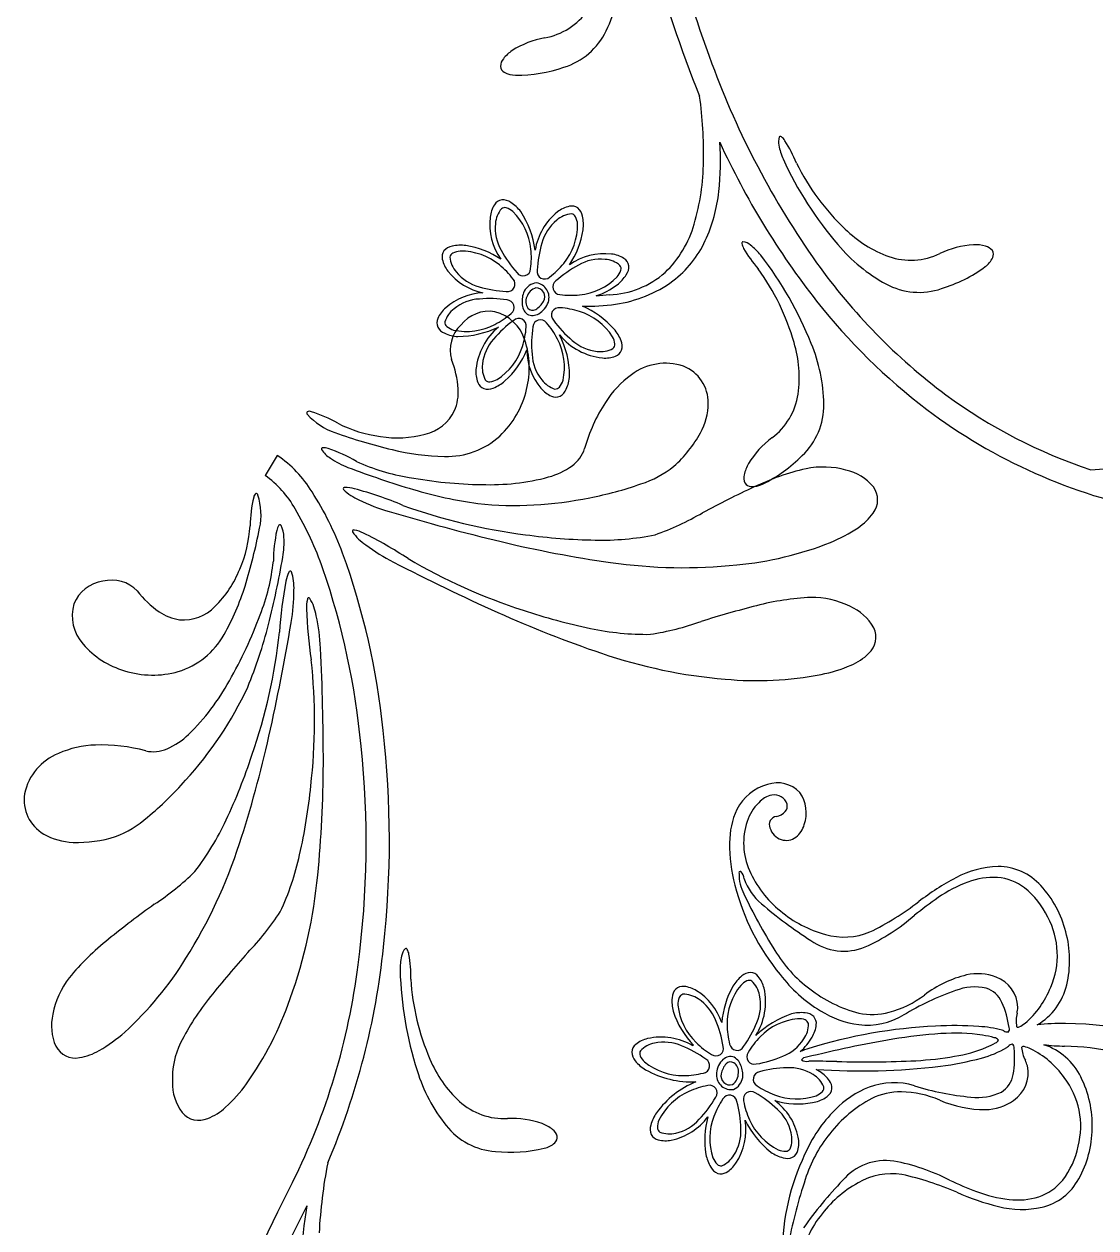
# Model space of a CAD drawing. Extents: x -4 to 4, y -4.07 to 4.07.
# Drawn here: x 1.708 to 2.765, y -1.227 to -0.04 of the extents above; entities that cross this region are included whole.
import ezdxf

# ---------------------------------------------------------------- set-up
doc = ezdxf.new("R2010")
doc.units = 0

msp = doc.modelspace()

# ---------------------------------------------------------------- linework, layer by layer
at = {"color": 7, "linetype": 'CONTINUOUS'}
msp.add_line((1.957922, -0.465025), (1.945885, -0.484671), dxfattribs=at)
for centre, radius, start, end in [((3.703024, 0.407348), 1.403609, 188.773173, 200.2628), ((3.490001, 0.340574), 1.203642, 194.842061, 202.027576), ((2.136285, 0.023594), 0.161659, 334.373355, 356.182129), ((2.209509, 0.011987), 0.066414, 280.403834, 324.939718), ((2.220386, -0.017029), 0.068261, 287.071061, 334.585242), ((2.23635, -0.138575), 0.086523, 99.880492, 122.802055), ((2.209611, -0.096607), 0.036763, 123.207768, 141.736625), ((2.185037, -0.080863), 0.007169, 183.981404, 241.906946), ((2.189967, -0.081651), 0.012084, 139.735747, 178.627009), ((2.193254, 0.056158), 0.146257, 269.835565, 288.8154), ((3.179623, 0.213429), 0.84544, 200.21869, 215.287729), ((2.193287, -0.06546), 0.024642, 241.851505, 268.947828), ((1.957247, -0.167599), 0.420817, 358.994511, 367.7494), ((2.464404, -0.155694), 0.012554, 158.156906, 196.348917), ((2.453824, -0.152009), 0.001456, 46.526153, 137.435154), ((2.44671, -0.161929), 0.013651, 32.167622, 53.525036), ((2.1412, -0.176096), 0.253579, 353.489695, 364.533495), ((3.109423, 0.17238), 0.787222, 204.658192, 218.048086), ((2.51076, -0.14908), 0.059277, 189.857118, 203.4923), ((2.347144, -0.225675), 0.131875, 21.797344, 32.581153), ((2.1506, -0.172919), 0.227408, 343.679444, 359.479915), ((2.787725, -0.019992), 0.364831, 204.746191, 220.546434), ((2.676927, -0.074009), 0.231377, 206.349951, 226.476252), ((2.180773, -0.223223), 0.010294, 99.140425, 148.08258), ((2.180212, -0.226828), 0.01381, 55.309156, 94.461531), ((2.237437, -0.18791), 0.156625, 335.352696, 353.792068), ((2.197512, -0.233745), 0.030065, 147.928588, 172.888093), ((2.165928, -0.249172), 0.040323, 37.483752, 56.690728), ((2.122372, -0.274487), 0.090519, 7.612265, 33.418442), ((2.272036, -0.272373), 0.060751, 128.623057, 170.643432), ((2.25258, -0.248637), 0.030065, 102.930156, 127.889886), ((2.248183, -0.229361), 0.010294, 54.13988, 103.083348), ((2.245236, -0.231514), 0.013811, 10.308388, 49.460319), ((2.227627, -0.236827), 0.060334, 173.52372, 215.148254), ((2.219337, -0.237214), 0.040324, 352.485213, 371.691734), ((2.266733, -0.208062), 0.106084, 313.789247, 344.26907), ((2.175609, -0.229849), 0.084655, 326.098823, 351.41338), ((2.601261, -0.156554), 0.119433, 225.526317, 250.142655), ((2.132743, -0.272197), 0.01381, 100.308882, 139.46059), ((2.138443, -0.298097), 0.040325, 82.485327, 101.69162), ((2.131074, -0.341832), 0.084662, 56.099775, 81.411842), ((2.283458, -0.208536), 0.106196, 307.3348, 335.11248), ((2.417254, -0.255636), 0.001456, 104.967543, 195.877324), ((2.429341, -0.253927), 0.013651, 188.880697, 210.238566), ((2.415619, -0.266721), 0.012554, 46.054667, 84.246233), ((2.531955, -0.195224), 0.13187, 209.821004, 220.605041), ((2.388283, -0.304738), 0.059277, 38.909607, 52.545245), ((2.634664, -0.153637), 0.161658, 219.817994, 241.626995), ((2.649031, -0.343651), 0.086523, 93.197446, 116.119009), ((2.645997, -0.293981), 0.036763, 74.264696, 92.793554), ((2.653097, -0.270335), 0.012084, 37.372991, 76.264253), ((2.13059, -0.269251), 0.010294, 144.137682, 193.080056), ((2.149866, -0.264854), 0.030065, 192.928957, 217.888461), ((2.280608, -0.326403), 0.060338, 83.525672, 125.147102), ((2.28369, -0.296284), 0.030065, 57.930444, 82.889948), ((2.294211, -0.279544), 0.010294, 9.140097, 58.082908), ((2.145588, -0.490385), 0.364818, 21.856166, 37.656865), ((2.582248, -0.206068), 0.066413, 251.060502, 295.596607), ((2.640894, -0.259188), 0.024643, 307.053426, 334.14975), ((2.656622, -0.266801), 0.007169, 334.093161, 392.018488), ((2.172505, -0.246822), 0.059006, 218.206595, 258.445498), ((2.281443, -0.217931), 0.088862, 272.47842, 311.345413), ((2.290605, -0.278982), 0.013811, 325.3076, 364.459976), ((2.244786, -0.41722), 0.231367, 15.926704, 36.053914), ((2.966996, 0.064723), 0.585977, 215.429308, 233.312979), ((2.569435, -0.160778), 0.146257, 287.1846, 306.164435), ((2.214943, -0.310044), 0.015284, 95.426288, 153.362358), ((2.211145, -0.309292), 0.014654, 342.180483, 440.759704), ((2.248234, -0.238424), 0.073361, 289.082368, 307.407429), ((2.273673, -0.190963), 0.126136, 278.027523, 306.027848), ((2.26826, -0.264699), 0.040324, 307.484982, 326.69173), ((2.590504, -0.235935), 0.068262, 241.41458, 288.928542), ((2.163708, -0.364896), 0.06034, 92.87089, 131.220012), ((2.222093, -0.312862), 0.022949, 155.077782, 185.465963), ((2.217281, -0.313058), 0.014059, 108.252547, 162.004855), ((2.212797, -0.308479), 0.008772, 327.767362, 449.473465), ((2.388957, -1.687358), 1.384535, 94.294231, 94.836706), ((2.143417, -0.342418), 0.030065, 130.362178, 155.321456), ((2.212679, -0.3153), 0.013433, 178.922596, 231.080497), ((2.212923, -0.31333), 0.010126, 152.886664, 218.647556), ((2.209775, -0.315349), 0.006418, 222.121255, 296.346803), ((2.201456, -0.302823), 0.021419, 301.42589, 331.153374), ((2.205123, -0.306877), 0.021131, 299.725726, 340.943519), ((2.261054, -0.092233), 0.225664, 269.382097, 277.699395), ((2.222767, -0.400638), 0.090187, 41.953983, 66.575078), ((2.961647, 0.058275), 0.600525, 218.164579, 232.741335), ((2.12544, -0.334188), 0.010293, 155.167673, 204.111579), ((2.166966, -0.358995), 0.036137, 81.171715, 141.297602), ((2.162237, -0.363561), 0.041565, 17.157801, 75.686665), ((2.209467, -0.315681), 0.011347, 242.567595, 302.720415), ((2.128148, -0.331742), 0.01381, 208.791394, 247.942879), ((2.163028, -0.361148), 0.034658, 134.432657, 195.579338), ((2.134409, -0.251189), 0.096583, 270.958763, 295.449358), ((2.21641, -0.386637), 0.062982, 130.016092, 174.084701), ((2.2593, -0.366674), 0.040321, 21.559691, 40.767577), ((2.139003, -0.307543), 0.040326, 246.560278, 265.765889), ((2.120782, -0.378363), 0.085563, 345.425742, 378.439412), ((2.157617, -0.386682), 0.0884, 0.053622, 27.230848), ((2.285039, -0.305859), 0.063351, 219.590879, 263.987746), ((2.284081, -0.357241), 0.01381, 343.789342, 382.941718), ((2.352984, -0.388404), 0.119431, 352.259875, 376.87644), ((2.334921, -0.416657), 0.161659, 0.776121, 22.584896), ((2.125609, -0.328426), 0.084853, 311.903024, 337.416792), ((2.262689, -0.36084), 0.058734, 180.167039, 220.107249), ((2.280834, -0.338897), 0.030063, 265.362493, 290.322677), ((2.287726, -0.357426), 0.010294, 290.170021, 339.111519), ((2.040655, -0.405967), 0.095813, 3.935048, 21.75448), ((2.340407, -0.428699), 0.05456, 70.952488, 127.761341), ((2.344188, -0.41305), 0.038565, 359.166616, 428.674781), ((2.183729, -0.382575), 0.030064, 175.364361, 200.323413), ((2.155948, -0.361038), 0.040325, 291.560196, 310.76649), ((2.205803, -0.383622), 0.040324, 336.559263, 355.765556), ((2.364254, -0.465558), 0.098374, 125.594787, 147.480778), ((2.089314, -0.402626), 0.047038, 337.243505, 363.942223), ((2.165198, -0.389468), 0.010293, 200.16811, 249.109827), ((2.165384, -0.385824), 0.013811, 253.789565, 292.941495), ((2.114678, -0.379484), 0.091226, 313.328766, 347.072265), ((2.240675, -0.379208), 0.030064, 220.361725, 245.321909), ((2.229999, -0.394476), 0.013811, 298.790677, 337.941717), ((2.232445, -0.397185), 0.010293, 245.167892, 294.11136), ((2.424885, -0.504475), 0.17042, 147.406289, 164.267059), ((2.320887, -0.412831), 0.061867, 331.176532, 359.277775), ((2.405669, -0.394491), 0.066414, 306.806586, 351.34225), ((2.428316, -0.415644), 0.068261, 313.474088, 360.98827), ((2.921988, 0.008665), 0.514141, 233.602817, 251.608122), ((1.988938, -0.423045), 0.00196, 144.813378, 228.518395), ((1.989464, -0.427098), 0.005603, 67.807363, 112.322286), ((2.035664, -0.381557), 0.064433, 221.811489, 251.111833), ((1.952397, -0.546537), 0.13064, 60.050865, 72.546595), ((2.093625, -0.401901), 0.043406, 283.380835, 334.158646), ((2.924808, 0.012784), 0.542019, 232.929435, 259.142625), ((2.076935, -0.315834), 0.131631, 243.215085, 262.445501), ((2.21069, 0.112593), 0.588661, 250.563425, 256.291581), ((2.076471, -0.341197), 0.106465, 260.898815, 284.802192), ((2.125184, -0.388465), 0.077498, 268.272227, 312.234394), ((2.266532, -0.383354), 0.1237, 311.719683, 331.352617), ((2.496661, -0.517412), 0.086522, 126.283552, 149.205342), ((2.002726, -0.458623), 0.001228, 94.805305, 212.188263), ((2.023352, -0.445605), 0.025619, 212.255608, 239.409333), ((2.003706, -0.469927), 0.012574, 69.450759, 94.942797), ((1.953847, -0.61449), 0.165489, 60.245446, 70.855455), ((2.126874, -0.229925), 0.236037, 256.354444, 269.022687), ((2.229283, -0.448175), 0.03314, 305.386762, 342.273706), ((1.892176, -0.562181), 0.11731, 31.522633, 55.913531), ((2.055735, -0.402249), 0.079633, 235.223577, 249.341249), ((2.1189, -0.291152), 0.19788, 245.225046, 261.00727), ((2.454048, -0.491713), 0.036762, 149.608915, 168.137999), ((2.371469, -0.362157), 0.146255, 296.238347, 315.218409), ((2.731536, 0.0153), 0.495319, 273.267578, 281.317074), ((1.888445, -0.566015), 0.09958, 28.999417, 54.772782), ((2.351795, 0.37361), 0.910059, 249.133583, 253.416058), ((2.165303, -0.072616), 0.421145, 259.418884, 269.199291), ((2.167152, -0.267145), 0.226707, 268.044838, 284.878481), ((2.205509, -0.415076), 0.073892, 285.586873, 305.55306), ((2.285595, -0.396493), 0.101356, 287.655213, 308.617239), ((2.429804, -0.487051), 0.012084, 166.14108, 205.032565), ((2.536989, -0.724662), 0.253279, 103.224717, 115.520498), ((2.495994, -0.56176), 0.08536, 74.768655, 101.451773), ((2.507538, -0.527444), 0.049262, 39.732626, 77.239393), ((2.024178, -0.497737), 0.001293, 70.473685, 220.626082), ((2.025007, -0.528353), 0.031836, 73.749322, 90.71403), ((1.929382, -0.879782), 0.396038, 67.359974, 74.695453), ((2.203735, -0.175791), 0.336671, 280.640225, 289.539056), ((2.84466, -1.393415), 0.989394, 114.914213, 118.204828), ((2.425039, -0.488538), 0.007169, 210.383247, 268.308144), ((2.425578, -0.471072), 0.024644, 268.254295, 295.350392), ((2.52829, -0.50874), 0.021376, 322.46919, 396.73037), ((2.061842, -0.536189), 0.130637, 166.737595, 179.233554), ((1.940231, -0.50705), 0.005603, 126.961042, 171.475303), ((1.937015, -0.504527), 0.00196, 10.766479, 94.472296), ((1.877482, -0.523507), 0.064431, 348.172195, 377.473215), ((1.726621, -0.6709), 0.315336, 20.342178, 32.634302), ((2.056024, -0.465879), 0.046335, 224.888407, 247.669738), ((2.11987, -0.343663), 0.184077, 243.737719, 253.739333), ((2.221181, -0.059528), 0.457662, 253.610682, 261.752652), ((2.192237, -0.156903), 0.357443, 264.105939, 281.892795), ((1.697236, -0.68283), 0.323587, 19.1294, 30.676636), ((2.70994, 1.645206), 2.258632, 253.496652, 256.390393), ((2.272298, 0.014938), 0.562432, 250.205623, 262.884147), ((2.239127, -0.285956), 0.272952, 289.532516, 300.350855), ((2.499136, -0.489239), 0.056423, 303.561774, 324.801039), ((1.969776, -0.541169), 0.012574, 144.340866, 169.832905), ((1.960559, -0.534552), 0.001228, 27.098898, 144.480811), ((1.938832, -0.545634), 0.025618, 359.873523, 387.027474), ((1.799903, -0.52542), 0.131624, 336.83898, 356.070079), ((1.363151, -0.42155), 0.588767, 342.993194, 348.720205), ((2.119523, -0.572142), 0.165486, 168.429488, 179.039497), ((1.885017, -0.551332), 0.079633, 349.944825, 364.062269), ((2.033303, -0.539727), 0.001293, 59.745538, 209.899519), ((2.07052, -0.514351), 0.046334, 214.164409, 236.94574), ((2.028421, -0.569962), 0.031836, 63.027266, 79.991747), ((1.869075, -0.897455), 0.396033, 56.636053, 63.971532), ((2.279351, 0.005973), 0.554469, 262.046179, 269.160029), ((2.277809, -0.285999), 0.26252, 268.562347, 281.553411), ((2.448629, -0.416005), 0.145379, 291.989401, 304.192627), ((2.155987, -0.406151), 0.184072, 233.015057, 243.0169), ((2.449259, 0.580088), 1.162084, 256.525177, 261.943202), ((2.379294, -0.238475), 0.335962, 275.414423, 291.617206), ((1.757246, -0.548889), 0.197876, 338.277245, 354.059697), ((1.066693, -0.409541), 0.91015, 345.868222, 350.15024), ((1.341331, -0.809377), 0.724747, 5.802517, 20.018362), ((2.372479, -0.082176), 0.562427, 239.482196, 252.16072), ((1.821941, -0.537974), 0.106463, 314.482334, 338.385937), ((1.997853, -0.594506), 0.031836, 153.169915, 170.134623), ((1.970728, -0.580285), 0.001293, 23.268227, 173.41875), ((1.928105, -0.594857), 0.046333, 356.215116, 378.997128), ((1.288486, -0.821778), 0.755304, 5.318841, 18.926618), ((3.105743, 1.438017), 2.258436, 242.772944, 245.666915), ((2.358422, -0.069122), 0.506552, 261.824486, 275.957227), ((1.791019, -0.624863), 0.036136, 97.987084, 158.113184), ((1.794881, -0.622578), 0.034658, 43.705694, 104.851949), ((2.355481, -0.663335), 0.396023, 169.188742, 176.52445), ((1.895918, -0.540264), 0.095812, 217.529728, 235.34916), ((1.700551, -0.524477), 0.236017, 330.261324, 342.93048), ((1.790267, -0.598386), 0.184071, 350.144524, 360.146367), ((2.494931, -0.858104), 0.253278, 92.501587, 104.797139), ((2.484961, -0.690422), 0.085361, 64.045159, 90.727825), ((1.79736, -0.62313), 0.041564, 163.597225, 222.126303), ((1.865366, -0.583727), 0.043406, 265.125868, 315.903679), ((2.018526, -0.614784), 0.031836, 165.636037, 182.600518), ((2.382597, -0.604787), 0.396039, 181.655528, 188.991007), ((1.988972, -0.606754), 0.001293, 35.73362, 185.884719), ((1.9505, -0.630182), 0.046333, 8.680765, 31.462777), ((2.672793, -1.572413), 0.989379, 104.190848, 107.481463), ((2.502689, -0.658852), 0.049262, 29.009184, 66.515728), ((1.868191, -0.580392), 0.047038, 235.341756, 262.040474), ((1.545677, -0.477164), 0.421129, 330.085058, 339.865694), ((1.816676, -0.663382), 0.184068, 2.610631, 12.612703), ((2.651489, 0.440125), 1.162023, 245.801439, 251.219694), ((2.377739, -0.092294), 0.554466, 251.322972, 258.436822), ((2.283901, -0.371634), 0.272955, 278.808999, 289.627338), ((1.505891, -0.518519), 0.457638, 337.531844, 345.674043), ((1.40118, -0.577401), 0.562426, 341.00011, 353.678634), ((-0.255116, -0.25278), 2.258445, 347.493823, 350.387793), ((2.321898, -0.378886), 0.262511, 257.838953, 270.830246), ((2.52656, -0.644335), 0.021376, 311.745958, 386.006726), ((1.831259, -0.595052), 0.085561, 220.844515, 253.85841), ((1.837695, -0.603995), 0.077498, 287.050221, 331.012167), ((-0.254908, -0.767452), 2.258263, 359.960108, 362.854308), ((2.441458, -0.18079), 0.506549, 251.101077, 265.233818), ((2.501543, -0.619751), 0.056421, 292.838932, 314.078197), ((1.432231, -0.726884), 0.562425, 353.466475, 366.144999), ((2.465544, -0.538397), 0.145379, 281.266218, 293.469445), ((1.83534, -0.590377), 0.091225, 252.212507, 285.956007), ((1.711963, -0.578112), 0.2267, 314.405981, 331.239853), ((2.430454, -0.351061), 0.335967, 264.69116, 280.893487), ((1.604378, -0.54337), 0.357431, 317.39161, 335.178922), ((1.819545, -0.686643), 0.073892, 293.731483, 313.69767), ((0.815842, -0.487528), 1.162068, 341.94112, 347.359145), ((1.106167, -0.844223), 0.962291, 353.704713, 366.451095), ((1.762355, -0.809573), 0.05456, 111.523154, 168.331791), ((1.781862, -0.848901), 0.098372, 91.803077, 113.689067), ((1.784352, -0.920904), 0.170418, 75.017507, 91.878276), ((1.835858, -0.723987), 0.03314, 257.011192, 293.89769), ((1.126727, -0.847128), 0.918774, 352.476366, 365.957846), ((1.406105, -0.587674), 0.554484, 334.724426, 341.838047), ((0.841291, -0.765484), 1.162069, 354.407438, 359.825463), ((1.614749, -0.562911), 0.336651, 309.745256, 318.644544), ((1.43926, -0.73585), 0.554481, 347.190681, 354.304303), ((2.453839, -0.836304), 0.048495, 105.285207, 152.605779), ((2.451051, -0.817583), 0.029786, 42.745044, 109.610139), ((1.746971, -0.804831), 0.038564, 170.609542, 240.118125), ((2.44965, -0.822679), 0.023047, 100.617549, 138.488765), ((2.447845, -0.812982), 0.013183, 18.470282, 100.675173), ((2.443952, -0.817603), 0.035342, 341.085059, 394.932534), ((2.481701, -0.846362), 0.077957, 155.46568, 180.421787), ((2.465873, -0.840903), 0.047362, 134.984821, 161.494738), ((2.44761, -0.806486), 0.014603, 278.451801, 319.002584), ((2.451904, -0.810641), 0.008643, 321.11561, 372.261685), ((1.762666, -0.746002), 0.101353, 290.66588, 311.62836), ((1.668959, -0.714814), 0.262523, 322.330991, 335.321827), ((2.485512, -0.84699), 0.067919, 161.883475, 203.57629), ((2.450979, -0.828972), 0.008134, 98.641233, 203.484588), ((2.453878, -0.822281), 0.024465, 308.372831, 343.913142), ((1.758684, -0.784688), 0.061866, 240.006326, 268.107569), ((1.761105, -0.722902), 0.123699, 267.932094, 287.565028), ((2.459925, -0.82759), 0.017046, 195.740102, 252.053077), ((2.459523, -0.828233), 0.016311, 252.700696, 305.807357), ((1.438741, -0.691733), 0.506553, 327.92711, 342.059851), ((2.564173, -0.848244), 0.160432, 179.532591, 194.621482), ((1.723359, -0.803252), 0.262523, 334.797281, 347.788116), ((1.685953, -0.680068), 0.272947, 303.533383, 314.35195), ((2.519845, -0.832054), 0.10536, 203.553135, 231.175203), ((2.671163, -0.965726), 0.095386, 91.720003, 117.780271), ((2.668299, -0.92703), 0.056648, 41.898175, 89.999129), ((1.493605, -0.830417), 0.506532, 340.393419, 354.526617), ((2.630137, -0.83205), 0.22835, 194.375105, 219.383979), ((2.759811, -1.127724), 0.280045, 118.378826, 127.28498), ((2.634147, -0.959858), 0.104004, 13.993329, 42.794823), ((2.413796, -1.711253), 0.989383, 125.679726, 128.97034), ((2.412432, -0.672979), 0.292201, 296.328192, 307.463451), ((1.732451, -0.765658), 0.272947, 315.999995, 326.818563), ((2.528197, -0.825353), 0.11584, 230.03445, 254.976516), ((2.516757, -0.874062), 0.065849, 253.604528, 292.566588), ((2.634623, -0.962606), 0.104244, 346.429548, 375.521997), ((1.948755, -1.140628), 0.253279, 128.363961, 140.659514), ((1.581626, -0.785025), 0.335953, 312.266741, 328.469752), ((2.665721, -1.615412), 0.989374, 138.145686, 141.436301), ((1.333612, -0.874735), 0.732891, 336.886794, 354.125905), ((2.138238, -0.972161), 0.059278, 166.908039, 180.543449), ((2.092972, -0.960177), 0.012554, 135.207884, 173.399004), ((2.084665, -0.952657), 0.001456, 23.569125, 114.48105), ((2.074246, -0.959019), 0.013652, 9.218624, 30.576039), ((1.957705, -0.978894), 0.131875, 358.846615, 369.630424), ((1.375509, -0.884806), 0.667218, 333.585578, 352.886768), ((2.443621, -0.961287), 0.364838, 181.796366, 197.596381), ((1.82053, -1.032111), 0.08536, 142.432607, 169.115499), ((2.320523, -0.967827), 0.231377, 183.399878, 203.526406), ((2.441615, -1.009212), 0.040326, 129.761983, 148.967822), ((2.424909, -0.988613), 0.01381, 91.993005, 131.145381), ((2.423946, -0.985093), 0.010293, 38.371235, 87.313827), ((2.408495, -0.997431), 0.030066, 13.566659, 38.525031), ((2.565171, -0.892523), 0.139875, 217.123063, 239.05311), ((2.360825, -1.000578), 0.013811, 136.993351, 176.143946), ((2.357654, -0.998768), 0.010293, 83.371072, 132.315853), ((2.35545, -1.018415), 0.030063, 58.561978, 83.522388), ((2.340279, -1.042742), 0.058732, 18.368905, 58.311561), ((2.480607, -1.03071), 0.084836, 150.103, 175.621748), ((2.376181, -1.00378), 0.062983, 328.217569, 372.285736), ((2.71392, -1.245392), 0.267436, 109.121463, 121.318291), ((2.645393, -1.041317), 0.052216, 77.597458, 111.429756), ((2.648823, -1.014543), 0.025444, 23.742642, 72.183741), ((2.67553, -0.97294), 0.062056, 300.467631, 346.842885), ((2.088481, -1.158631), 0.253285, 140.830484, 153.125808), ((1.653244, -0.890661), 0.335949, 324.732935, 340.936174), ((2.387202, -1.00333), 0.040326, 174.763128, 193.968511), ((2.588491, -1.041408), 0.091487, 7.670347, 23.930138), ((1.784635, -1.027371), 0.049262, 166.64472, 204.151487), ((2.429346, -0.986764), 0.085427, 197.930543, 224.395685), ((2.496392, -1.106843), 0.096591, 109.160594, 133.649831), ((2.474423, -1.054733), 0.040322, 84.76175, 103.968499), ((2.477175, -1.028358), 0.01381, 46.992285, 86.14466), ((2.478983, -1.025189), 0.010294, 353.370025, 402.31218), ((2.543997, -0.931627), 0.095469, 237.883092, 262.298235), ((2.539291, -0.956974), 0.069731, 263.339089, 300.716223), ((2.631174, -1.531975), 0.504893, 92.778361, 107.197612), ((2.459336, -1.022986), 0.030064, 328.563866, 353.523144), ((2.624576, -1.385043), 0.357814, 86.030244, 92.863605), ((2.644995, -1.129638), 0.101644, 74.416796, 87.546067), ((2.657012, -1.072846), 0.043866, 66.997065, 69.601849), ((2.67807, -1.025635), 0.007876, 240.181557, 271.426107), ((2.676324, -1.030858), 0.003285, 306.219336, 390.375692), ((2.72903, -1.212436), 0.18731, 88.26772, 96.755987), ((2.735205, -1.323089), 0.297877, 59.166297, 90.098558), ((1.710501, -0.925421), 0.145381, 299.692474, 311.895472), ((1.939848, -1.080348), 0.085359, 154.898939, 181.582057), ((2.329894, -1.069257), 0.030064, 103.563995, 128.523953), ((2.336301, -1.100302), 0.061755, 59.594902, 102.586732), ((2.438736, -1.012553), 0.053113, 310.782331, 330.551989), ((1.758705, -1.037771), 0.021376, 207.154341, 281.415521), ((1.754028, -1.00301), 0.056422, 279.083616, 300.322881), ((2.317559, -1.053806), 0.010293, 128.371235, 177.313827), ((2.321079, -1.052844), 0.01381, 181.992019, 221.143504), ((2.36803, -1.046929), 0.000487, 55.284682, 193.151236), ((2.510411, -1.140212), 0.09494, 107.480201, 112.925026), ((2.629258, -0.97022), 0.091806, 284.30218, 301.227456), ((2.652168, -1.012491), 0.043844, 304.266329, 306.872945), ((2.683916, -1.053258), 0.007874, 102.450579, 133.698728), ((2.680969, -1.048608), 0.003286, 343.506469, 427.650446), ((2.59317, -1.059433), 0.091485, 349.947145, 366.207165), ((2.693732, -1.105464), 0.062612, 26.154841, 71.703223), ((2.738172, -0.836683), 0.210796, 263.248022, 268.843104), ((2.729308, -1.287363), 0.239971, 64.888246, 88.899754), ((2.218661, -1.014333), 0.119434, 202.576633, 227.192745), ((2.341676, -1.03614), 0.040323, 219.761036, 238.967785), ((2.411818, -1.076022), 0.02113, 137.928152, 179.145945), ((2.416569, -1.078729), 0.02142, 139.629098, 169.35568), ((2.40494, -1.069016), 0.011346, 80.76475, 140.921205), ((2.404752, -1.069428), 0.006417, 60.316585, 134.550373), ((2.40201, -1.070381), 0.013432, 17.123027, 69.284843), ((2.402392, -1.07233), 0.010126, 351.088678, 416.848095), ((2.393825, -1.075639), 0.022952, 353.280519, 383.665548), ((2.532489, -0.40033), 0.671545, 266.282502, 276.753919), ((2.576572, -0.785475), 0.283892, 277.060195, 285.394888), ((2.250559, -1.024672), 0.16166, 196.867862, 218.676636), ((2.367006, -0.988729), 0.094047, 240.635204, 272.155497), ((2.405343, -1.075611), 0.014654, 180.379073, 278.96208), ((2.404028, -1.0769), 0.008771, 165.964746, 287.672894), ((2.398339, -1.073949), 0.014058, 306.448713, 360.205573), ((2.401501, -1.076082), 0.015284, 293.625011, 351.562799), ((2.468086, -1.109895), 0.044611, 54.155649, 62.119077), ((2.477437, -1.098684), 0.030065, 31.130436, 56.089941), ((2.658184, -1.071042), 0.025444, 301.693247, 350.134127), ((2.656004, -1.125023), 0.105103, 357.993558, 386.659692), ((1.903778, -1.083468), 0.049262, 179.111998, 216.618542), ((1.809387, -0.999927), 0.145377, 312.158341, 324.361567), ((2.404306, -1.165894), 0.089775, 112.091443, 143.965839), ((2.49141, -1.086359), 0.013811, 298.508801, 337.660509), ((2.494376, -1.088486), 0.010293, 342.342432, 391.286119), ((2.576302, -1.17668), 0.095468, 111.578927, 135.994524), ((2.565655, -1.153204), 0.069734, 73.161213, 110.537901), ((2.666014, -0.831323), 0.267433, 252.558611, 264.755667), ((2.181846, -1.052514), 0.066414, 228.110533, 272.646196), ((2.41232, -1.149598), 0.060335, 11.725944, 53.350034), ((2.471243, -1.019693), 0.084656, 254.300802, 279.61468), ((2.477904, -1.063534), 0.040326, 280.686769, 299.892607), ((2.648432, -1.045874), 0.052215, 262.447848, 296.280594), ((1.880705, -1.099221), 0.021375, 219.6201, 293.881074), ((1.868634, -1.066289), 0.056421, 291.549813, 312.789305), ((2.365016, -1.135813), 0.040326, 145.688513, 164.894351), ((2.60623, -1.209559), 0.139866, 134.823801, 156.755437), ((2.177802, -1.083237), 0.068262, 218.464814, 265.978995), ((2.189696, -1.20525), 0.086525, 70.248173, 93.169735), ((2.206269, -1.158327), 0.036763, 51.314572, 69.843429), ((2.339328, -1.129224), 0.013811, 163.511039, 202.661857), ((2.334011, -1.081053), 0.060339, 281.728115, 323.349102), ((2.463915, -1.139977), 0.084653, 164.301346, 189.616582), ((2.359031, -1.129704), 0.060751, 326.825285, 368.846545), ((2.500544, -1.080944), 0.090518, 205.814528, 231.62161), ((2.222028, -1.13932), 0.012084, 14.419949, 53.311434), ((2.226652, -1.137441), 0.007169, 311.145397, 369.070939), ((2.335726, -1.129818), 0.010293, 207.340347, 256.283596), ((2.441893, -1.143121), 0.030065, 346.132586, 371.092317), ((2.657533, -1.12778), 0.103514, 330.802869, 359.489083), ((2.187707, -1.005812), 0.146258, 264.234654, 283.214489), ((2.215137, -1.124297), 0.024643, 284.102533, 311.198631), ((2.340492, -1.110629), 0.030065, 256.132095, 281.092052), ((2.461082, -1.147886), 0.010294, 297.343153, 346.285964), ((2.497095, -1.257747), 0.498615, 168.97943, 176.998939), ((2.420074, -1.146644), 0.040321, 190.683951, 209.891837), ((2.384928, -1.146174), 0.030065, 301.132003, 326.09196), ((2.467077, -1.1186), 0.040322, 235.685065, 254.892724), ((2.683812, -1.252694), 0.228352, 154.492702, 179.501803), ((2.460488, -1.144285), 0.013811, 253.509815, 292.663081), ((2.397253, -1.160146), 0.013811, 208.510695, 247.663516), ((2.395126, -1.163112), 0.010294, 252.342462, 301.284398), ((2.563663, -1.239097), 0.065847, 81.309592, 120.272766), ((2.510613, -1.459343), 0.292209, 66.414182, 77.54944), ((3.418327, -1.928248), 1.62672, 152.679053, 158.853356), ((2.586454, -1.283643), 0.115841, 118.900944, 143.843236), ((2.698141, -1.151438), 0.05653, 283.845411, 331.657116), ((2.738789, -0.934539), 0.280054, 246.59244, 255.498365), ((3.235242, -1.847031), 1.403609, 152.773173, 164.2628), ((2.302729, -1.261929), 0.320697, 169.749451, 179.246859), ((2.691581, -1.113077), 0.095388, 256.097123, 282.157165), ((2.576739, -1.279143), 0.105363, 142.701935, 170.323777)]:
    msp.add_arc(centre, radius, start, end, dxfattribs=at)
at = {"color": 2, "linetype": 'CONTINUOUS'}
for centre, radius, start, end in [((2.198088, -0.237969), 0.025194, 139.867326, 176.46951), ((2.182057, -0.225956), 0.00532, 73.007926, 127.396784), ((2.177997, -0.238566), 0.018567, 48.830551, 72.398362), ((2.148827, -0.267013), 0.059271, 5.305331, 45.704857), ((2.215099, -0.241025), 0.042408, 173.761946, 210.627453), ((2.259866, -0.266222), 0.042407, 128.759573, 165.626867), ((2.249998, -0.252028), 0.02519, 94.865242, 131.470106), ((2.194632, -0.237737), 0.059269, 320.304384, 360.70591), ((2.247158, -0.232202), 0.00532, 28.011844, 82.396805), ((2.235371, -0.238249), 0.018567, 3.833397, 27.400754), ((2.323235, -0.287701), 0.109242, 162.963509, 177.248528), ((2.133431, -0.270275), 0.00532, 118.010978, 172.397671), ((2.153258, -0.267435), 0.02519, 184.863951, 221.469038), ((2.139477, -0.282062), 0.018566, 93.830319, 117.399491), ((2.138966, -0.322801), 0.059269, 50.304061, 90.704699), ((2.275102, -0.211403), 0.10925, 207.962697, 222.246575), ((2.135917, -0.270249), 0.072453, 351.544661, 366.909185), ((2.276408, -0.313869), 0.042407, 83.759972, 120.627266), ((2.279466, -0.296856), 0.02519, 49.864036, 86.470017), ((2.16745, -0.257569), 0.042406, 218.758518, 255.626928), ((2.132149, -0.334196), 0.072419, 36.541147, 51.912743), ((2.200238, -0.280621), 0.00735, 215.166405, 357.809307), ((2.22136, -0.283712), 0.00735, 170.169609, 312.806611), ((2.18323, -0.230911), 0.072431, 306.540593, 321.910136), ((2.306034, -0.373877), 0.109255, 117.963344, 132.246766), ((2.278867, -0.276768), 0.018567, 318.830891, 342.398022), ((2.291477, -0.280828), 0.00532, 343.005831, 397.391874), ((2.18494, -0.296073), 0.00735, 260.16813, 402.809973), ((2.236812, -0.299009), 0.00735, 125.169492, 267.816026), ((2.250421, -0.247598), 0.059271, 275.305025, 315.70433), ((2.188929, -0.194199), 0.109242, 252.963509, 267.248528), ((2.247186, -0.234755), 0.072386, 261.53612, 276.914333), ((2.147263, -0.340582), 0.025191, 126.780619, 163.385483), ((2.15915, -0.353132), 0.042407, 92.62512, 129.491074), ((2.167277, -0.419551), 0.109247, 81.004799, 95.288905), ((2.184112, -0.318994), 0.00735, 305.441214, 448.080183), ((2.235495, -0.326682), 0.00735, 80.443669, 223.082637), ((2.232552, -0.391776), 0.072462, 71.343798, 86.706269), ((2.255135, -0.420239), 0.109236, 126.003626, 140.289102), ((2.140181, -0.27091), 0.072432, 296.341162, 311.709793), ((2.195942, -0.337237), 0.00735, 350.438611, 493.082421), ((2.217252, -0.338513), 0.00735, 35.444814, 178.083934), ((2.31849, -0.267497), 0.109227, 216.002099, 230.288945), ((2.238347, -0.379788), 0.059273, 32.546821, 72.944571), ((2.12843, -0.333763), 0.005319, 175.857038, 230.245679), ((2.13675, -0.323453), 0.018568, 230.852848, 254.419525), ((2.144544, -0.283466), 0.059268, 257.546107, 297.946967), ((2.130893, -0.334306), 0.072416, 341.34145, 356.713275), ((2.317809, -0.355349), 0.109248, 171.004103, 185.287981), ((2.169191, -0.382426), 0.072403, 26.337588, 41.712151), ((2.202429, -0.379027), 0.042406, 137.624733, 174.492027), ((2.181722, -0.378081), 0.059268, 347.546523, 387.947827), ((2.277284, -0.320196), 0.042405, 227.624509, 264.49225), ((2.272142, -0.357019), 0.018563, 5.85205, 29.422582), ((2.285311, -0.355612), 0.005319, 310.849808, 365.237584), ((2.142841, -0.340093), 0.059268, 302.545389, 342.946693), ((2.251388, -0.363476), 0.042406, 182.62445, 219.491744), ((2.276815, -0.337474), 0.025191, 261.781944, 298.385914), ((2.185152, -0.378558), 0.025192, 171.781688, 208.384318), ((2.167012, -0.387054), 0.005319, 220.854356, 275.242997), ((2.165606, -0.373882), 0.018566, 275.851144, 299.418955), ((2.238839, -0.375361), 0.025191, 216.782365, 253.386781), ((2.221711, -0.385875), 0.018567, 320.852714, 344.419618), ((2.232021, -0.394195), 0.00532, 265.857904, 320.244813), ((2.428428, -1.000027), 0.018566, 114.052067, 137.619878), ((2.422977, -0.987954), 0.00532, 59.057992, 113.444901), ((2.408401, -1.001689), 0.02519, 9.980299, 46.585833), ((2.358991, -1.001477), 0.00532, 104.056626, 158.44267), ((2.358397, -1.021498), 0.025192, 54.983466, 91.587213), ((2.460614, -1.025016), 0.059274, 140.749132, 181.146881), ((2.371385, -1.006161), 0.018568, 159.052716, 182.619167), ((2.41181, -1.001071), 0.059272, 185.75005, 226.148689), ((2.350188, -1.036708), 0.042406, 20.825874, 57.692274), ((2.391839, -1.006642), 0.042406, 335.827344, 372.694415), ((2.476679, -1.079339), 0.059266, 95.747769, 136.149739), ((2.471592, -1.038919), 0.018568, 69.053178, 92.619402), ((2.28963, -1.065176), 0.109246, 9.205828, 23.490163), ((2.473796, -1.026777), 0.072447, 179.545543, 194.911207), ((2.328898, -0.983956), 0.109237, 324.205773, 338.491249), ((2.456255, -1.025932), 0.02519, 324.98449, 361.58846), ((2.476276, -1.026526), 0.00532, 14.059556, 68.445816), ((2.334156, -1.069352), 0.025191, 99.984488, 136.587788), ((2.339107, -1.085912), 0.042406, 65.826383, 102.694124), ((2.422361, -0.993019), 0.072417, 224.541637, 239.912778), ((2.484704, -1.089873), 0.072379, 134.537067, 149.916878), ((2.441042, -1.01772), 0.042409, 290.827279, 327.692564), ((2.320419, -1.054775), 0.00532, 149.054566, 203.441475), ((2.316416, -1.148862), 0.109246, 54.205722, 68.490056), ((2.390415, -1.04976), 0.00735, 233.641205, 376.286226), ((2.411056, -1.044315), 0.00735, 188.645214, 331.284032), ((2.427993, -1.057949), 0.00735, 143.643233, 286.283714), ((2.332492, -1.049325), 0.018566, 204.053064, 227.621556), ((2.357481, -1.017139), 0.059274, 230.749551, 271.147301), ((2.37678, -1.066697), 0.00735, 278.64326, 421.288431), ((2.412578, -0.957172), 0.10924, 279.205792, 293.490583), ((2.359244, -1.003964), 0.072439, 269.544434, 284.911467), ((2.434366, -1.079983), 0.00735, 98.36606, 241.012291), ((2.462396, -1.177993), 0.10923, 91.164069, 105.450458), ((2.463008, -1.111098), 0.042407, 56.961641, 93.828488), ((2.473409, -1.097292), 0.02519, 23.068365, 59.674122), ((2.394403, -1.157719), 0.072432, 99.743812, 115.112443), ((2.384172, -1.093397), 0.00735, 323.373058, 466.010817), ((2.472614, -1.027266), 0.072432, 234.743579, 250.112667), ((2.491357, -1.0884), 0.00532, 316.210841, 370.596451), ((2.387302, -1.146485), 0.05927, 113.505754, 153.906614), ((2.295029, -1.043897), 0.109255, 316.164627, 330.448048), ((2.456359, -1.141356), 0.072445, 144.745904, 160.111797), ((2.403629, -1.103102), 0.00735, 8.372289, 151.010955), ((2.305604, -1.131133), 0.109244, 1.164307, 15.449098), ((2.424661, -1.09944), 0.007351, 53.371699, 196.010213), ((2.489011, -1.0892), 0.072461, 189.746892, 205.109363), ((2.37516, -1.188585), 0.109257, 46.165252, 60.448216), ((2.469691, -1.040229), 0.05927, 248.506437, 288.906853), ((2.481931, -1.079092), 0.018566, 292.036786, 315.605732), ((2.422911, -1.141696), 0.042409, 11.962433, 48.82861), ((2.35117, -1.12766), 0.018568, 157.036931, 180.603608), ((2.341916, -1.091648), 0.042408, 281.962375, 318.828776), ((2.443381, -1.138427), 0.059268, 158.506062, 198.908032), ((2.47775, -1.096308), 0.059271, 203.506767, 243.906738), ((2.337922, -1.127744), 0.00532, 181.209293, 235.595552), ((2.344325, -1.108766), 0.02519, 248.067368, 284.673348), ((2.372511, -1.131745), 0.042409, 326.962913, 363.82842), ((2.440029, -1.139287), 0.025191, 338.066716, 374.671356), ((2.458925, -1.132444), 0.018566, 247.031296, 270.600241), ((2.459007, -1.145691), 0.00532, 271.210987, 325.598979), ((2.40452, -1.150669), 0.018565, 202.032202, 225.601148), ((2.386319, -1.142144), 0.025192, 293.068329, 329.671182), ((2.395212, -1.160093), 0.005319, 226.209434, 280.597859)]:
    msp.add_arc(centre, radius, start, end, dxfattribs=at)
at = {"color": 1, "linetype": 'CONTINUOUS'}
for centre, radius, start, end in [((2.414269, -0.876628), 0.001398, 64.321628, 205.878832), ((2.453327, -0.878183), 0.040327, 178.656875, 208.319005), ((2.402669, -0.885496), 0.015862, 11.312443, 39.685681), ((2.469576, -0.865255), 0.054136, 198.446291, 230.49577), ((2.68569, -1.0114), 0.134268, 110.513664, 124.717181), ((2.663475, -0.95077), 0.069699, 86.575875, 110.87545), ((2.663673, -0.931759), 0.050719, 52.619462, 85.515505), ((2.880478, -0.680187), 0.511068, 205.141062, 212.272085), ((2.845704, -1.241447), 0.414492, 124.787646, 128.785111), ((2.642998, -0.955945), 0.082507, 25.670566, 51.407722), ((2.707666, -0.59107), 0.417252, 229.220601, 237.558269), ((2.45632, -0.769745), 0.197274, 294.26554, 311.124029), ((2.647112, -0.95775), 0.079654, 336.606106, 388.123225), ((2.51632, -0.898542), 0.055227, 233.969461, 292.431163), ((2.563883, -0.882938), 0.135144, 211.259905, 233.054144), ((2.662886, -1.084104), 0.109856, 103.496946, 127.633572), ((2.648357, -1.024756), 0.048756, 68.294411, 103.171777), ((2.655114, -1.010202), 0.032748, 2.006923, 69.862553), ((2.564289, -0.886634), 0.132459, 231.952703, 255.490807), ((2.635755, -0.955871), 0.090867, 310.602823, 338.362662), ((2.534698, -0.916016), 0.101538, 285.005079, 307.001435), ((2.544308, -0.947705), 0.06845, 258.87708, 284.102885), ((2.717418, -1.022845), 0.031295, 165.597686, 189.895902), ((1.857909, -0.910604), 0.835752, 352.820065, 353.234886), ((2.688008, -1.026925), 0.001923, 222.478453, 309.913972), ((2.672591, -0.995536), 0.036841, 296.870164, 307.2533), ((2.761097, -2.189618), 1.165688, 99.698603, 103.97306), ((2.641695, -1.500137), 0.465949, 93.64507, 99.509044), ((2.625658, -1.217645), 0.183019, 81.426885, 94.257116), ((2.634397, -1.153153), 0.117949, 75.152207, 80.954571), ((2.615236, -0.949796), 0.10719, 292.968345, 298.130967), ((2.664261, -1.044341), 0.005211, 33.678723, 86.023652), ((2.664674, -1.04042), 0.004057, 285.760076, 345.277789), ((2.603441, -0.920277), 0.138974, 279.143306, 292.696729), ((2.693255, -1.049624), 0.001923, 63.963872, 151.391099), ((2.72278, -1.046532), 0.031288, 183.979376, 208.280311), ((2.685814, -1.083799), 0.036847, 66.62361, 77.005145), ((2.659568, -1.131137), 0.090869, 35.514318, 63.274157), ((2.479076, -1.06345), 0.005056, 83.791281, 151.992502), ((2.479848, -1.052211), 0.010295, 239.433419, 280.333442), ((2.483346, -2.386526), 1.324188, 88.872164, 90.071469), ((2.537394, -0.032399), 1.030575, 268.444038, 272.780124), ((2.568976, -0.725356), 0.336908, 273.131449, 279.662546), ((2.665331, -1.073748), 0.032749, 304.015228, 371.870019), ((1.915471, -1.361534), 0.835539, 20.63989, 21.05494), ((2.670144, -1.12659), 0.079656, 345.754225, 397.270908), ((2.606797, -1.2155), 0.132467, 118.38635, 141.923547), ((2.572749, -1.160998), 0.06845, 89.774478, 115.000058), ((2.57102, -1.194069), 0.10154, 66.87609, 88.872218), ((2.655152, -1.000139), 0.109856, 246.24378, 270.380406), ((2.655282, -1.061241), 0.048756, 270.704431, 305.582021), ((2.607289, -1.21918), 0.135147, 140.824047, 162.617831), ((2.666586, -1.129329), 0.082506, 322.469116, 348.206951), ((2.557369, -1.21544), 0.055228, 81.446208, 139.907052), ((2.530012, -1.354869), 0.197276, 62.753442, 79.611931), ((2.963324, -1.340092), 0.511126, 161.605828, 168.736163), ((2.8169, -1.468058), 0.41728, 136.319943, 144.657154), ((2.794898, -0.803532), 0.414503, 245.092529, 249.089994), ((2.692455, -1.147849), 0.05072, 288.36155, 321.257594), ((2.69473, -1.065252), 0.134269, 249.159515, 263.363032), ((2.687704, -1.12944), 0.069701, 263.002068, 287.301416)]:
    msp.add_arc(centre, radius, start, end, dxfattribs=at)

doc.saveas('drawing.dxf')
